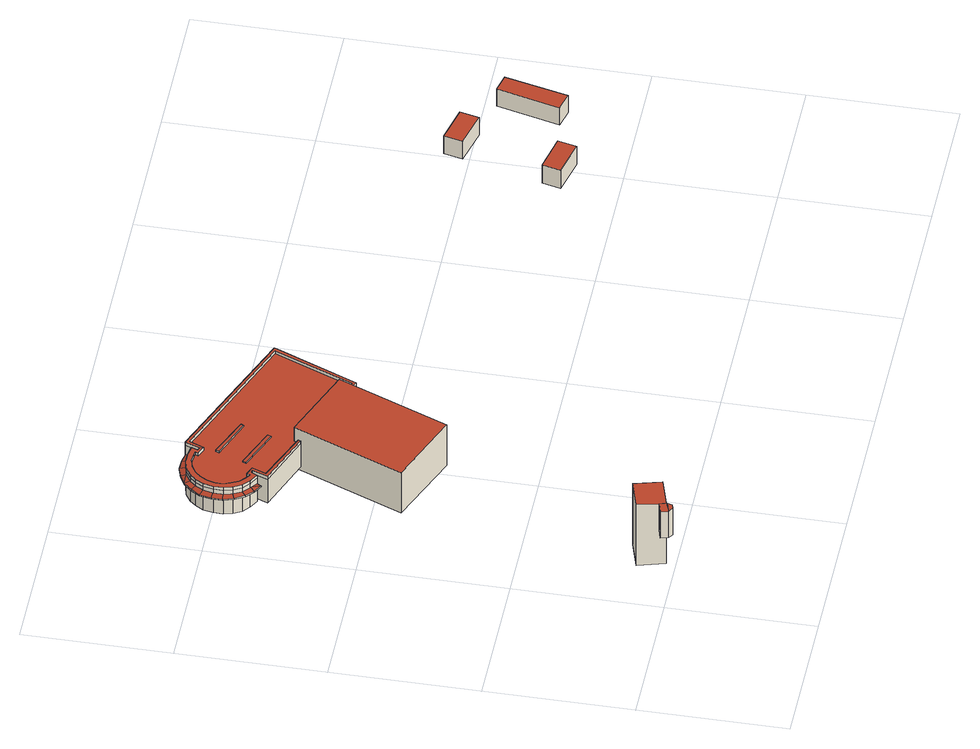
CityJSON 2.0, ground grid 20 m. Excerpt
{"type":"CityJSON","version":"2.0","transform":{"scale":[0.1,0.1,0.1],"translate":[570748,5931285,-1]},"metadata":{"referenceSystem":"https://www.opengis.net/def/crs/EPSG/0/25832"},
"CityObjects":{
"building1":{"type":"Building","attributes":{"Grundfläche 2D":"2.348688","Grundhöhe NN":"5.814"},"geometry":[{"type":"Solid","lod":"3","boundaries":[[[[0,1,2,3]],[[4,5,0,6]],[[1,0,5]],[[7,8,3,2]],[[8,9,0,3]],[[9,10,6,0]],[[10,11,4,6]],[[12,7,2,1]],[[11,13,5,4]],[[13,12,1,5]],[[8,7,12,13,11,10,9]]]],"semantics":{"surfaces":[{"type":"RoofSurface"},{"type":"WallSurface"},{"type":"GroundSurface"}],"values":[[0,0,0,1,1,1,1,1,1,1,2]]}}]},
"building2":{"type":"Building","attributes":{"Grundfläche 2D":"15.711022","Grundhöhe NN":"-0.001"},"geometry":[{"type":"Solid","lod":"3","boundaries":[[[[14,15,16,2,1]],[[1,2,16,17,18]],[[14,1,18,19]],[[15,14,19,20]],[[16,15,20,17]],[[18,17,20,19]]]],"semantics":{"surfaces":[{"type":"RoofSurface"},{"type":"WallSurface"},{"type":"GroundSurface"}],"values":[[0,1,1,1,1,2]]}}]},
"building3":{"type":"Building","attributes":{"Grundfläche 2D":"176.661436","Grundhöhe NN":"5.204"},"geometry":[{"type":"Solid","lod":"3","boundaries":[[[[21,22,23,24]],[[22,21,25,26]],[[23,22,26,27]],[[24,23,27,28]],[[21,24,28,25]],[[26,25,28,27]]]],"semantics":{"surfaces":[{"type":"RoofSurface"},{"type":"WallSurface"},{"type":"GroundSurface"}],"values":[[0,1,1,1,1,2]]}}]},
"building4":{"type":"Building","attributes":{"Grundfläche 2D":"294.908939","Grundhöhe NN":"5.814"},"children":["building4-1","building4-2","building4-3"],"geometry":[{"type":"Solid","lod":"3","boundaries":[[[[29,30,31,32,33,34,35,36,37,38,39,40,41,42,43,44,45,46,47,48,49,50,51,52,53,54,55,56,57,58,59,60,61,62,63,64,65,66,67,68]],[[69,70,71,72,73,74,75,76,77,67,66,78]],[[79,80,81,82,83,84,85,86,87,88,89,90,91,92,93,94,95,96,97,98,99,100,101,102,103,104]],[[105,80,47,46]],[[48,47,80,79]],[[104,49,48,79]],[[102,51,50,49,104,103]],[[52,51,102,101]],[[53,52,101,100]],[[54,53,100,99]],[[55,54,99,98]],[[98,97,56,55]],[[57,56,97,96]],[[58,57,96,95]],[[59,58,95,94]],[[60,59,94,93]],[[93,92,61,60]],[[62,61,92,91]],[[63,62,91,90]],[[64,63,90,89]],[[89,88,65,64]],[[88,87,66,65]],[[106,107,68,67]],[[107,108,29,68]],[[108,109,110,31,30,29]],[[110,111,32,31]],[[111,112,33,32]],[[112,113,34,33]],[[113,114,35,34]],[[114,115,36,35]],[[115,116,37,36]],[[116,117,38,37]],[[117,118,39,38]],[[118,119,40,39]],[[119,120,41,40]],[[120,121,42,41]],[[121,122,43,42]],[[122,123,44,43]],[[123,124,45,44]],[[124,105,46,45]],[[125,126,73,72]],[[126,127,128,75,74,73]],[[128,129,76,75]],[[129,130,106,67,77,76]],[[87,86,78,66]],[[86,85,69,78]],[[70,69,85,84]],[[71,70,84,83]],[[83,125,72,71]],[[126,125,131,132]],[[133,128,127,126,132,134]],[[129,128,133,135]],[[136,106,130,129,135,137]],[[107,106,136,138]],[[108,107,138,139]],[[110,109,108,139,140,141,142,143]],[[144,111,110,143,142,141,145,146]],[[147,112,111,144,146,145,148,149]],[[150,113,112,147,149,148,151,152]],[[153,114,113,150,152,151,154,155]],[[156,115,114,153,155,154,157,158]],[[159,116,115,156,158,157,160,161]],[[162,117,116,159,161,160,163,164]],[[165,118,117,162,164,163,166,167]],[[168,119,118,165,167,166,169,170]],[[171,120,119,168,170,169,172,173]],[[120,171,173,172,174,121]],[[122,121,174,175]],[[123,122,175,176]],[[124,123,176,177]],[[105,124,177,178]],[[81,80,105,178,179]],[[82,81,179,180]],[[125,83,82,180,131]],[[174,172,169,166,163,160,157,154,151,148,145,141,140,139,138,136,137,135,133,134,132,131,180,179,178,177,176,175]]]],"semantics":{"surfaces":[{"type":"RoofSurface"},{"type":"WallSurface"},{"type":"GroundSurface"}],"values":[[0,0,0,1,1,1,1,1,1,1,1,1,1,1,1,1,1,1,1,1,1,1,1,1,1,1,1,1,1,1,1,1,1,1,1,1,1,1,1,1,1,1,1,1,1,1,1,1,1,1,1,1,1,1,1,1,1,1,1,1,1,1,1,1,1,1,1,1,1,1,1,1,1,1,2]]}}]},
"building4-1":{"type":"BuildingInstallation","parents":["building4"],"geometry":[{"type":"MultiSurface","lod":"3","boundaries":[[[181,182,183,184]],[[185,186,184,183]],[[181,184,186,187]],[[187,188,182,181]],[[183,182,188,185]]],"semantics":{"surfaces":[{"type":"RoofSurface"},{"type":"WallSurface"}],"values":[0,1,1,1,1]}}]},
"building4-2":{"type":"BuildingInstallation","parents":["building4"],"geometry":[{"type":"MultiSurface","lod":"3","boundaries":[[[189,190,191,192]],[[193,194,192,191]],[[189,192,194,195]],[[195,196,190,189]],[[191,190,196,193]]],"semantics":{"surfaces":[{"type":"RoofSurface"},{"type":"WallSurface"}],"values":[0,1,1,1,1]}}]},
"building4-3":{"type":"BuildingInstallation","parents":["building4"],"geometry":[{"type":"MultiSurface","lod":"3","boundaries":[[[197,198,171]],[[199,200,171,168]],[[197,171,200]],[[201,199,168,165]],[[202,201,165,162]],[[203,202,162,159]],[[204,203,159,156]],[[205,204,156,153]],[[206,205,153,150]],[[206,150,147]],[[207,208,147,144]],[[206,147,208]],[[209,207,144,143]],[[210,209,143,211]],[[212,173,171,198]],[[173,170,168,171]],[[170,167,165,168]],[[167,164,162,165]],[[164,161,159,162]],[[161,158,156,159]],[[158,155,153,156]],[[155,152,150,153]],[[152,149,147,150]],[[149,146,144,147]],[[146,142,143,144]],[[142,213,211,143]],[[213,214,210,211]],[[214,215,209,210]],[[215,216,207,209]],[[216,217,208,207]],[[217,218,206,208]],[[218,219,205,206]],[[219,220,204,205]],[[220,221,203,204]],[[221,222,202,203]],[[222,223,201,202]],[[223,224,199,201]],[[224,225,200,199]],[[225,226,197,200]],[[226,212,198,197]],[[146,149,152,155,158,161,164,167,170,173,212,226,225,224,223,222,221,220,219,218,217,216,215,214,213,142]]],"semantics":{"surfaces":[{"type":"RoofSurface"},{"type":"WallSurface"},{"type":"OuterCeilingSurface"}],"values":[0,0,0,0,0,0,0,0,0,0,0,0,0,0,1,1,1,1,1,1,1,1,1,1,1,1,1,1,1,1,1,1,1,1,1,1,1,1,1,1,2]}}]},
"building5":{"type":"Building","attributes":{"Grundfläche 2D":"13.383362","Grundhöhe NN":"5.486"},"geometry":[{"type":"Solid","lod":"3","boundaries":[[[[227,228,229,230]],[[231,232,230,229]],[[232,233,227,230]],[[233,234,228,227]],[[234,231,229,228]],[[234,233,232,231]]]],"semantics":{"surfaces":[{"type":"RoofSurface"},{"type":"WallSurface"},{"type":"GroundSurface"}],"values":[[0,1,1,1,1,2]]}}]},
"building6":{"type":"Building","attributes":{"Grundfläche 2D":"13.226525","Grundhöhe NN":"5.415"},"geometry":[{"type":"Solid","lod":"3","boundaries":[[[[235,236,237,238]],[[239,240,238,237]],[[240,241,235,238]],[[241,242,236,235]],[[242,239,237,236]],[[242,241,240,239]]]],"semantics":{"surfaces":[{"type":"RoofSurface"},{"type":"WallSurface"},{"type":"GroundSurface"}],"values":[[0,1,1,1,1,2]]}}]},
"building7":{"type":"Building","attributes":{"Grundfläche 2D":"22.531526","Grundhöhe NN":"5.478"},"geometry":[{"type":"Solid","lod":"3","boundaries":[[[[243,244,245,246]],[[247,248,246,245]],[[248,249,243,246]],[[249,250,244,243]],[[250,247,245,244]],[[250,249,248,247]]]],"semantics":{"surfaces":[{"type":"RoofSurface"},{"type":"WallSurface"},{"type":"GroundSurface"}],"values":[[0,1,1,1,1,2]]}}]}
},
"vertices":[
[70,7,113],[85,13,113],[82,22,113],[67,18,113],[83,5,113],[85,11,113],[76,3,113],[82,22,68],[67,18,68],[70,7,68],[76,3,68],[83,5,68],[85,13,68],[85,11,68],
[124,25,113],[113,62,114],[74,50,114],[74,50,10],[85,13,10],[124,25,10],[113,62,10],
[162,312,131],[223,463,131],[122,503,131],[61,353,131],[162,312,62],[223,463,62],[122,503,62],[61,353,62],
[80,628,113],[78,629,113],[65,631,113],[53,631,113],[40,628,113],[29,621,113],[21,612,113],[15,601,113],[12,588,113],[12,575,113],[15,563,113],[21,552,113],[31,543,113],[43,536,113],[47,545,113],[51,544,113],[43,523,113],[118,494,113],[119,497,113],[48,526,113],[56,545,113],[48,548,113],[44,550,113],[42,545,113],[36,549,113],[28,556,113],[23,566,113],[19,576,113],[19,588,113],[22,598,113],[28,608,113],[35,615,113],[44,621,113],[55,624,113],[67,623,113],[73,622,113],[71,618,113],[83,613,113],[81,618,113],[77,620,113],[282,557,113],[238,449,113],[220,456,113],[219,453,113],[240,444,113],[286,555,113],[287,559,113],[89,638,113],[87,634,113],[91,633,113],[48,526,108],[119,497,108],[122,503,108],[223,463,108],[220,456,108],[238,449,108],[282,557,108],[91,633,108],[83,613,108],[71,618,108],[73,622,108],[67,623,108],[55,624,108],[44,621,108],[35,615,108],[28,608,108],[22,598,108],[19,588,108],[19,576,108],[23,566,108],[28,556,108],[36,549,108],[42,545,108],[44,550,108],[48,548,108],[56,545,108],[118,494,108],[81,618,108],[77,620,108],[80,628,108],[78,629,108],[65,631,108],[53,631,108],[40,628,108],[29,621,108],[21,612,108],[15,601,108],[12,588,108],[12,575,108],[15,563,108],[21,552,108],[31,543,108],[43,536,108],[47,545,108],[51,544,108],[43,523,108],[219,453,108],[240,444,108],[286,555,108],[287,559,108],[89,638,108],[87,634,108],[219,453,68],[240,444,68],[287,559,68],[286,555,68],[89,638,68],[81,618,68],[87,634,68],[77,620,68],[80,628,68],[78,629,68],[65,631,68],[65,631,98],[65,631,102],[53,631,102],[53,631,68],[53,631,98],[40,628,102],[40,628,68],[40,628,98],[29,621,102],[29,621,68],[29,621,98],[21,612,102],[21,612,68],[21,612,98],[15,601,102],[15,601,68],[15,601,98],[12,588,102],[12,588,68],[12,588,98],[12,575,102],[12,575,68],[12,575,98],[15,563,102],[15,563,68],[15,563,98],[21,552,102],[21,552,68],[21,552,98],[31,543,102],[31,543,68],[31,543,98],[43,536,68],[47,545,68],[51,544,68],[43,523,68],[118,494,68],[122,503,68],[223,463,68],
[70,560,110],[68,555,110],[123,533,110],[125,538,110],[123,533,108],[125,538,108],[70,560,108],[68,555,108],
[84,598,110],[82,593,110],[137,571,110],[139,575,110],[137,571,108],[139,575,108],[84,598,108],[82,593,108],
[38,530,100],[42,537,100],[16,547,100],[26,537,100],[8,560,100],[4,574,100],[4,589,100],[7,604,100],[15,617,100],[25,628,100],[52,639,100],[38,635,100],[67,639,100],[80,636,100],[78,629,102],[42,537,98],[78,629,98],[80,636,98],[67,639,98],[52,639,98],[38,635,98],[25,628,98],[15,617,98],[7,604,98],[4,589,98],[4,574,98],[8,560,98],[16,547,98],[26,537,98],[38,530,98],
[756,253,96],[762,279,96],[713,290,96],[707,265,96],[713,290,65],[707,265,65],[756,253,65],[762,279,65],
[741,398,94],[790,386,94],[796,412,94],[747,424,94],[796,412,64],[747,424,64],[741,398,64],[790,386,64],
[827,288,94],[852,282,94],[872,368,94],[848,374,94],[872,368,65],[848,374,65],[827,288,65],[852,282,65]
]}
